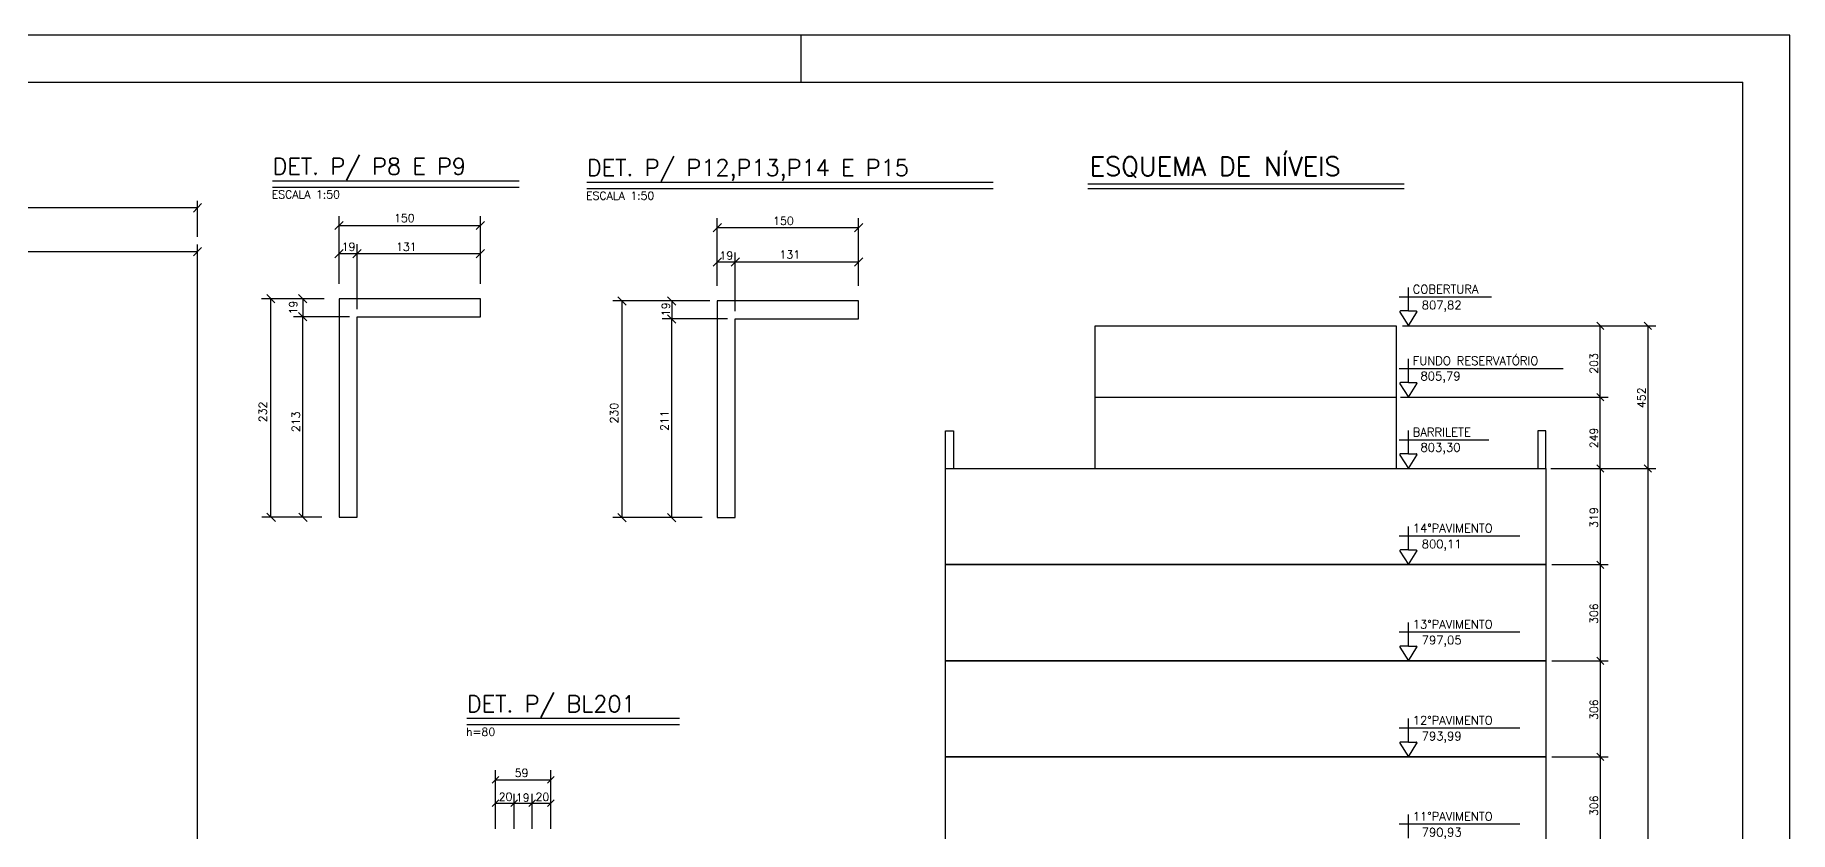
# Model space of a CAD drawing. Extents: x 37249 to 45139, y 0 to 6308.
# Drawn here: x 42344 to 45139, y 5038 to 6308 of the extents above; entities that cross this region are included whole.
import ezdxf

# ---------------------------------------------------------------- set-up
doc = ezdxf.new("R2010")
doc.units = 0
doc.header["$LTSCALE"] = 75
doc.header["$MEASUREMENT"] = 0
doc.layers.get('0').update_dxf_attribs({"color": 3, "linetype": 'CONTINUOUS'})
for name, color, linetype in [('212', 3, 'CONTINUOUS'), ('216', 3, 'CONTINUOUS'), ('221', 1, 'CONTINUOUS'), ('222', 6, 'CONTINUOUS'), ('230', 3, 'CONTINUOUS'), ('231', 1, 'CONTINUOUS'), ('250', 1, 'CONTINUOUS')]:
    doc.layers.add(name, color=color, linetype=linetype)
doc.styles.get("Standard").update_dxf_attribs({"font": 'ROMANS.SHX'})

msp = doc.modelspace()

# ---------------------------------------------------------------- linework, layer by layer
for p, q in [((45139.2, 6307.5), (37249.2, 6307.5)), ((43564.2, 6232.5), (43564.2, 6307.5)), ((43564.2, 6232.5), (43564.2, 6307.5)), ((43564.2, 6232.5), (43564.2, 6307.5)), ((45139.2, 0), (45139.2, 6307.5))]:
    msp.add_line(p, q)
at = {"layer": '216'}
for p, q in [((42609, 6039), (42595.8, 6025.7)), ((42821.3, 5997.6), (42834.6, 6010.8)), ((43046.3, 5997.6), (43059.6, 6010.8)), ((43423.9, 5994.2), (43437.1, 6007.4)), ((43648.9, 5994.2), (43662.1, 6007.4)), ((42595.8, 5956.1), (42609, 5969.3)), ((42821.3, 5952.8), (42834.6, 5966)), ((42849.8, 5952.8), (42863.1, 5966)), ((43046.3, 5952.8), (43059.6, 5966)), ((43423.9, 5939.6), (43437.1, 5952.8)), ((43452.4, 5939.6), (43465.6, 5952.8)), ((43648.9, 5939.6), (43662.1, 5952.8)), ((42712.6, 5894.1), (42725.8, 5880.8)), ((42763.4, 5894.1), (42776.7, 5880.8)), ((43272.1, 5890.6), (43285.4, 5877.4)), ((43351.2, 5890.6), (43364.5, 5877.4)), ((42763.4, 5865.6), (42776.7, 5852.3)), ((43351.2, 5862.1), (43364.5, 5848.9)), ((44831.4, 5850.4), (44843, 5838.8)), ((44907.2, 5850.4), (44918.8, 5838.8)), ((44831.4, 5736.4), (44843, 5724.8)), ((44831.4, 5622.8), (44843, 5611.1)), ((44831.4, 5622.8), (44843, 5611.1)), ((44831.4, 5622.8), (44843, 5611.1)), ((44907.2, 5622.8), (44918.8, 5611.1)), ((44907.2, 5622.8), (44918.8, 5611.1)), ((42713.1, 5546.1), (42726.4, 5532.8)), ((42764, 5546.1), (42777.2, 5532.8)), ((43272.1, 5545.6), (43285.4, 5532.4)), ((43351.2, 5545.6), (43364.5, 5532.4)), ((44831.4, 5469.8), (44843, 5458.1)), ((44831.4, 5316.8), (44843, 5305.1)), ((44831.4, 5163.8), (44843, 5152.1)), ((43071.7, 5116.1), (43082.3, 5126.7)), ((43160.2, 5116.1), (43170.8, 5126.7)), ((43071.7, 5078.5), (43082.3, 5089.2)), ((43101.7, 5078.5), (43112.3, 5089.2)), ((43101.7, 5078.5), (43112.3, 5089.2)), ((43130.2, 5078.5), (43140.8, 5089.2)), ((43130.2, 5078.5), (43140.8, 5089.2)), ((43160.2, 5078.5), (43170.8, 5089.2))]:
    msp.add_line(p, q, dxfattribs=at)
at = {"layer": '221'}
for p, q in [((42721.9, 6065.4), (43114.9, 6065.4)), ((43222.7, 6063.3), (43870.2, 6063.3)), ((44021, 6063.3), (44524.7, 6063.3)), ((43031.5, 5209.2), (43370.3, 5209.2))]:
    msp.add_line(p, q, dxfattribs=at)
at = {"layer": '222'}
for p, q in [((37436.7, 6232.5), (45064.2, 6232.5)), ((45064.2, 75), (45064.2, 6232.5)), ((42721.9, 6075.4), (43114.9, 6075.4)), ((43222.7, 6073.3), (43870.2, 6073.3)), ((44021, 6070.8), (44524.7, 6070.8)), ((43031.5, 5219.2), (43370.3, 5219.2))]:
    msp.add_line(p, q, dxfattribs=at)
for points in [[(42828, 5539.4), (42828, 5539.4), (42856.5, 5539.4), (42856.5, 5858.9), (43053, 5858.9), (43053, 5887.4), (42828, 5887.4), (42828, 5539.4)], [(43430.5, 5539), (43430.5, 5539), (43459, 5539), (43459, 5855.5), (43655.5, 5855.5), (43655.5, 5884), (43430.5, 5884), (43430.5, 5539)]]:
    msp.add_lwpolyline(points, dxfattribs=at)
at = {"layer": '230'}
for p, q in [((44032.2, 5730.6), (44512.2, 5730.6)), ((43794, 5617), (43794, 5677)), ((43794, 5677), (43807, 5677)), ((43807, 5677), (43807, 5617)), ((44750.5, 5677), (44737.5, 5677)), ((44737.5, 5677), (44737.5, 5617)), ((44750.5, 5617), (44750.5, 5677))]:
    msp.add_line(p, q, dxfattribs=at)
for points in [[(44032.2, 5617), (44032.2, 5844.6), (44512.2, 5844.6), (44512.2, 5617)], [(43794, 5617), (44750.5, 5617), (44750.5, 5464), (43794, 5464), (43794, 5617)], [(43794, 5464), (44750.5, 5464), (44750.5, 5311), (43794, 5311), (43794, 5464)], [(43794, 5311), (44750.5, 5311), (44750.5, 5158), (43794, 5158), (43794, 5311)], [(43794, 5158), (44750.5, 5158), (44750.5, 5005), (43794, 5005), (43794, 5158)]]:
    msp.add_lwpolyline(points, dxfattribs=at)
at = {"layer": '231'}
for p, q in [((44531.5, 5868.1), (44531.5, 5905.6)), ((44516.5, 5890.6), (44662.6, 5890.6)), ((44516.5, 5890.6), (44663.6, 5890.6)), ((44518, 5866), (44531.5, 5844.6)), ((44531.5, 5868.1), (44519.1, 5868.1)), ((44531.5, 5868.1), (44543.9, 5868.1)), ((44531.5, 5844.6), (44545.1, 5866)), ((44531.5, 5754.1), (44531.5, 5791.6)), ((44516.5, 5776.6), (44778.1, 5776.6)), ((44518, 5752), (44531.5, 5730.6)), ((44531.5, 5754.1), (44519.1, 5754.1)), ((44531.5, 5754.1), (44543.9, 5754.1)), ((44531.5, 5730.6), (44545.1, 5752)), ((44531.5, 5640.4), (44531.5, 5677.9)), ((44516.5, 5662.9), (44659.7, 5662.9)), ((44518, 5638.4), (44531.5, 5617)), ((44531.5, 5640.4), (44519.1, 5640.4)), ((44531.5, 5640.4), (44543.9, 5640.4)), ((44531.5, 5617), (44545.1, 5638.4)), ((44516.5, 5509.9), (44709, 5509.9)), ((44531.5, 5487.4), (44531.5, 5524.9)), ((44518, 5485.4), (44531.5, 5464)), ((44531.5, 5487.4), (44519.1, 5487.4)), ((44531.5, 5487.4), (44543.9, 5487.4)), ((44531.5, 5464), (44545.1, 5485.4)), ((44531.5, 5334.4), (44531.5, 5371.9)), ((44516.5, 5356.9), (44709, 5356.9)), ((44518, 5332.4), (44531.5, 5311)), ((44531.5, 5334.4), (44519.1, 5334.4)), ((44531.5, 5334.4), (44543.9, 5334.4)), ((44531.5, 5311), (44545.1, 5332.4)), ((44516.5, 5203.9), (44709, 5203.9)), ((44531.5, 5181.4), (44531.5, 5218.9)), ((44518, 5179.4), (44531.5, 5158)), ((44531.5, 5181.4), (44519.1, 5181.4)), ((44531.5, 5181.4), (44543.9, 5181.4)), ((44531.5, 5158), (44545.1, 5179.4)), ((44531.5, 5028.4), (44531.5, 5065.9)), ((44516.5, 5050.9), (44709, 5050.9))]:
    msp.add_line(p, q, dxfattribs=at)
for centre, start, end in [((44519.1, 5866.7), 90, 212.377), ((44543.9, 5866.7), 327.6277, 90), ((44519.1, 5752.7), 90, 212.377), ((44543.9, 5752.7), 327.6277, 90), ((44519.1, 5639.1), 90, 212.377), ((44543.9, 5639.1), 327.6277, 90), ((44519.1, 5486.1), 90, 212.377), ((44543.9, 5486.1), 327.6277, 90), ((44519.1, 5333.1), 90, 212.377), ((44543.9, 5333.1), 327.6277, 90), ((44519.1, 5180.1), 90, 212.377), ((44543.9, 5180.1), 327.6277, 90)]:
    msp.add_arc(centre, 1.36, start, end, dxfattribs=at)
at = {"layer": '250'}
for p, q in [((42602.4, 5986), (42602.4, 6043.6)), ((42602.4, 6032.4), (41096, 6032.4)), ((42828, 5911.4), (42828, 6019.2)), ((43053, 5911.4), (43053, 6019.2)), ((43430.5, 5908), (43430.5, 6015.8)), ((43655.5, 5908), (43655.5, 6015.8)), ((42828, 6004.2), (43053, 6004.2)), ((43430.5, 6000.8), (43655.5, 6000.8)), ((42035.9, 5962.7), (42602.4, 5962.7)), ((42602.4, 4890.1), (42602.4, 5974)), ((42828, 5959.4), (42856.5, 5959.4)), ((42856.5, 5870.9), (42856.5, 5974.4)), ((42856.5, 5959.4), (43053, 5959.4)), ((43459, 5867.5), (43459, 5961.2)), ((43430.5, 5946.2), (43459, 5946.2)), ((43459, 5946.2), (43655.5, 5946.2)), ((42804, 5887.4), (42704.2, 5887.4)), ((42719.2, 5539.4), (42719.2, 5887.4)), ((42770.1, 5887.4), (42770.1, 5858.9)), ((43418.5, 5884), (43263.8, 5884)), ((43278.8, 5539), (43278.8, 5884)), ((43357.8, 5884), (43357.8, 5855.5)), ((42844.5, 5858.9), (42755.1, 5858.9)), ((42770.1, 5539.4), (42770.1, 5858.9)), ((43447, 5855.5), (43342.8, 5855.5)), ((43357.8, 5539), (43357.8, 5855.5)), ((44522, 5844.6), (44925.7, 5844.6)), ((44913, 5844.6), (44913, 5617)), ((44519, 5730.6), (44849.9, 5730.6)), ((44758.2, 5617), (44925.7, 5617)), ((44837.2, 5617), (44837.2, 5464)), ((44913, 5617), (44913, 3223)), ((42800.5, 5539.4), (42704.8, 5539.4)), ((43406.5, 5539), (43263.8, 5539)), ((44760.2, 5464), (44849.9, 5464)), ((44837.2, 5464), (44837.2, 5311)), ((44760.2, 5311), (44849.9, 5311)), ((44837.2, 5311), (44837.2, 5158)), ((44760.2, 5158), (44849.9, 5158)), ((44837.2, 5158), (44837.2, 5005)), ((43077, 5043.2), (43077, 5136.4)), ((43077, 5121.4), (43165.5, 5121.4)), ((43165.5, 5043.2), (43165.5, 5136.4)), ((43077, 5043.2), (43077, 5098.9)), ((43107, 5043.2), (43107, 5098.9)), ((43135.5, 5043.2), (43135.5, 5098.9)), ((43165.5, 5043.2), (43165.5, 5098.9)), ((43077, 5083.9), (43107, 5083.9)), ((43107, 5083.9), (43135.5, 5083.9)), ((43135.5, 5083.9), (43165.5, 5083.9))]:
    msp.add_line(p, q, dxfattribs=at)
msp.add_lwpolyline([(44837.2, 5617), (44837.2, 5730.6), (44837.2, 5844.6)], dxfattribs=at)

# ---------------------------------------------------------------- texts
for s, p in [('COBERTURA', (44538.3, 5896)), ('807,82', (44552.6, 5870.7)), ('FUNDO RESERVATÓRIO', (44538.3, 5782)), ('805,79', (44550.8, 5757.5)), ('BARRILETE', (44538.3, 5668.3)), ('803,30', (44550.8, 5643.9)), ('14%%dPAVIMENTO', (44538.3, 5515.3)), ('800,11', (44552.6, 5490.1)), ('13%%dPAVIMENTO', (44538.3, 5362.3)), ('797,05', (44552.6, 5337.1)), ('12%%dPAVIMENTO', (44538.3, 5209.3)), ('793,99', (44552.6, 5184.1)), ('11%%dPAVIMENTO', (44538.3, 5056.3)), ('790,93', (44552.6, 5031.1))]:
    msp.add_text(s, height=13.5).set_placement(p)
at = {"layer": '212'}
for s, p in [('ESCALA 1:50', (42720.6, 6047.4)), ('ESCALA 1:50', (43221.4, 6045.3)), ('h=80', (43030.2, 5191.3))]:
    msp.add_text(s, height=12.75, dxfattribs=at).set_placement(p)
at = {"layer": '216'}
for s, p in [('150', (42915.5, 6009.7)), ('150', (43519.5, 6005.3)), ('19', (42832.2, 5963.9)), ('131', (42918.7, 5963.9)), ('19', (43433.9, 5950)), ('131', (43529.6, 5951.4)), ('59', (43107.8, 5125.9)), ('20', (43082.3, 5087.9)), ('19', (43109.6, 5086.5)), ('20', (43140.9, 5087.7))]:
    msp.add_text(s, height=12.75, dxfattribs=at).set_placement(p)
for s, p in [('19', (42761.3, 5862.6)), ('19', (43354.9, 5859.8)), ('203', (44833.4, 5768.1)), ('452', (44909.2, 5713.4)), ('232', (42712.8, 5690.9)), ('213', (42765.6, 5675.1)), ('230', (43272.5, 5689)), ('211', (43352.8, 5676.9)), ('249', (44833.4, 5649.3)), ('319', (44833.4, 5522.6)), ('306', (44833.4, 5369.6)), ('306', (44833.4, 5216.6)), ('306', (44833.4, 5063.6))]:
    msp.add_text(s, height=12.75, rotation=90, dxfattribs=at).set_placement(p)
at = {"layer": '222'}
for s, height, p in [('ESQUEMA DE NÍVEIS', 30, (44023.7, 6083.5)), ('DET. P/ P8 E P9', 26.25, (42721.9, 6085.4)), ('DET. P/ P12,P13,P14 E P15', 26.25, (43222.7, 6083.3)), ('DET. P/ BL201', 26.25, (43031.5, 5229.2))]:
    msp.add_text(s, height=height, dxfattribs=at).set_placement(p)

doc.saveas('drawing.dxf')
